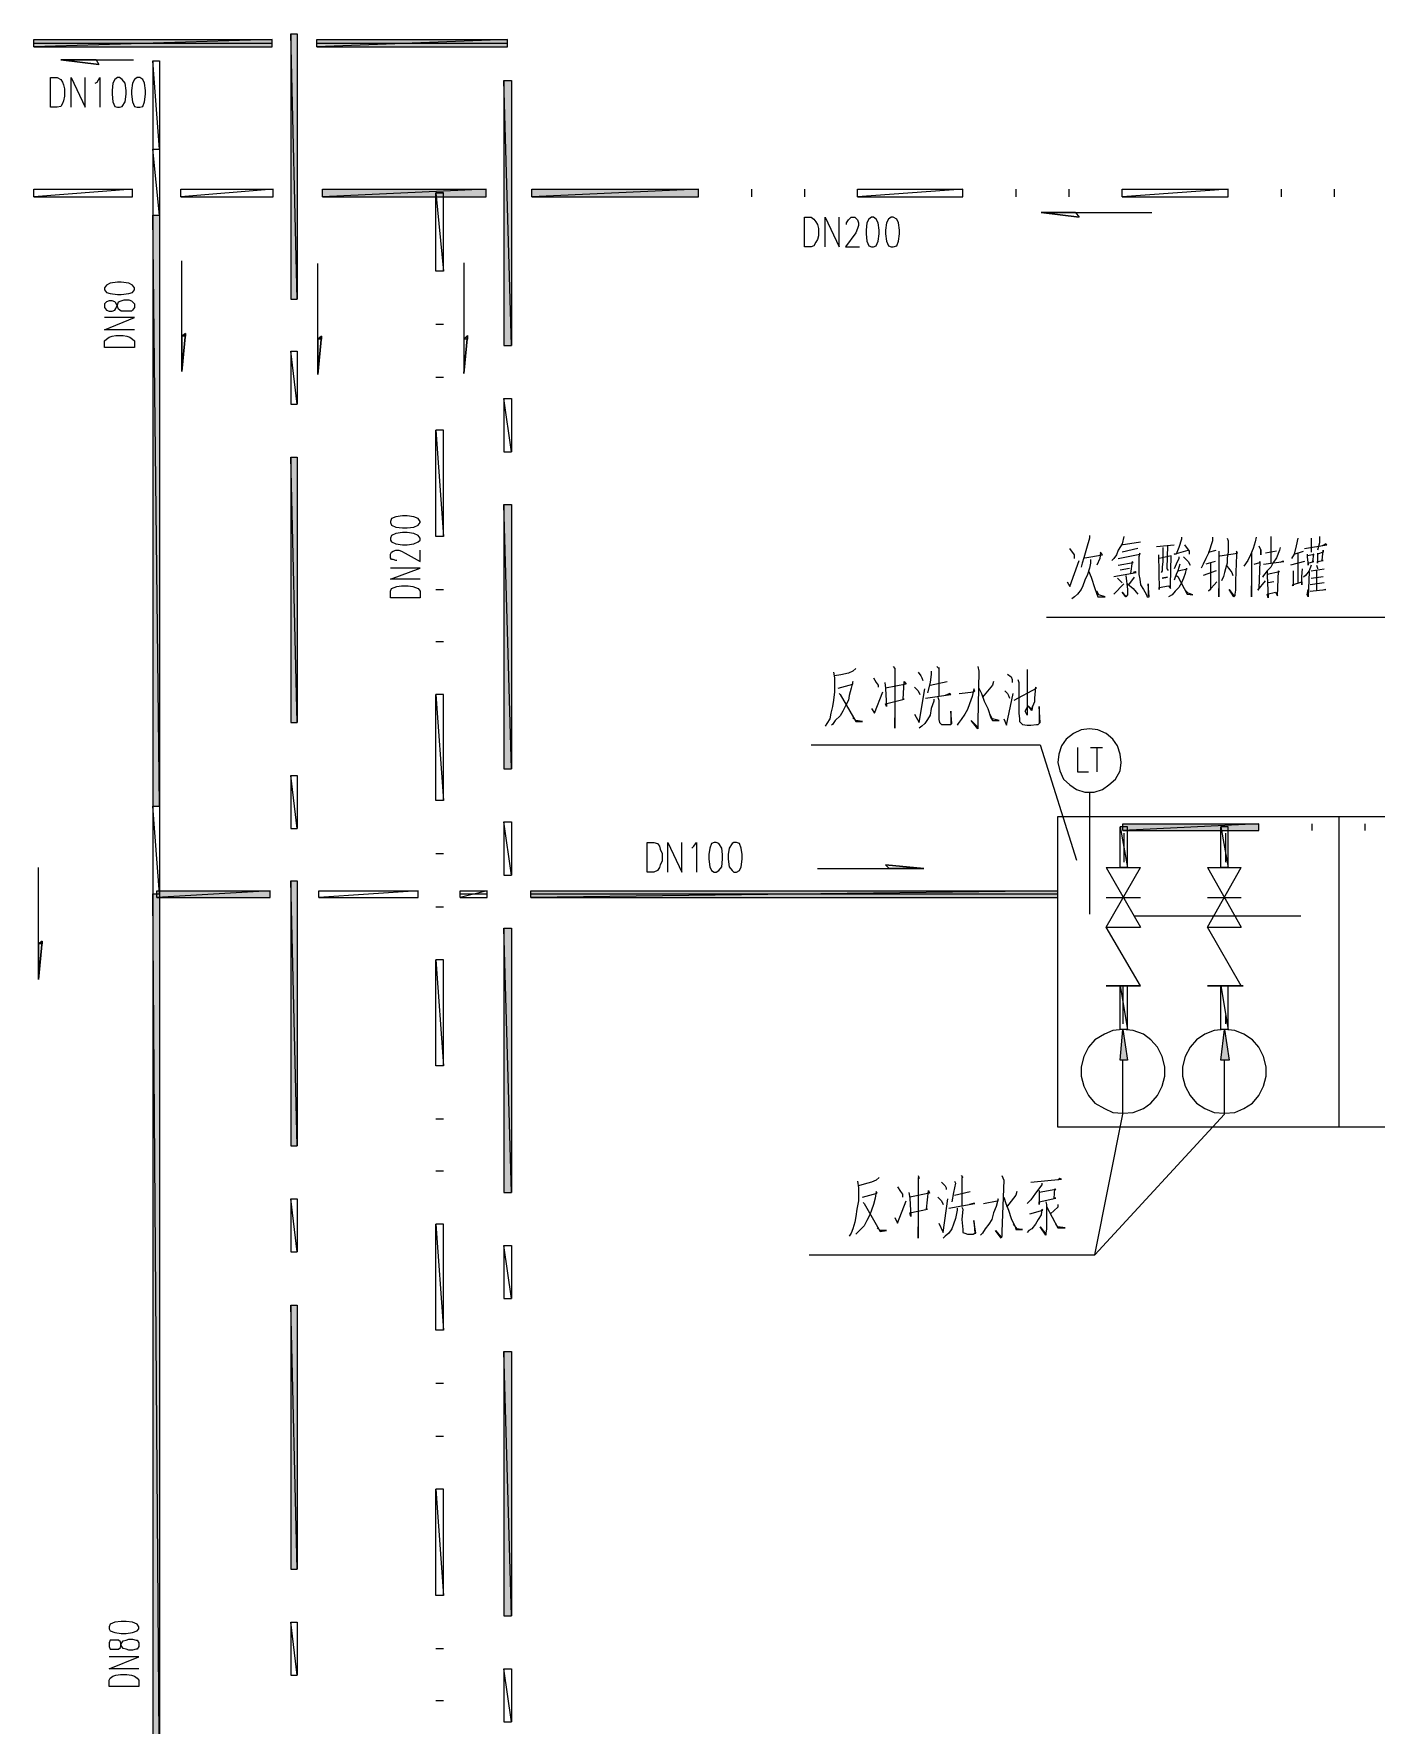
# Model space of a CAD drawing. Header units: millimetres. Extents: x 314312 to 406292, y 205315 to 257934.
# Drawn here: x 357706 to 372495, y 227021 to 245660 of the extents above; entities that cross this region are included whole.
import ezdxf

# ---------------------------------------------------------------- set-up
doc = ezdxf.new("R2010")
doc.units = ezdxf.units.MM

msp = doc.modelspace()

# ---------------------------------------------------------------- hatches: boundary and pattern name
h = msp.add_hatch(color=0)
edge = h.paths.add_edge_path(flags=0)
edge.add_spline(control_points=[(357706, 245598), (357706, 245598), (357706, 245516), (357706, 245516), (357706, 245516), (360332, 245598), (360332, 245598), (360332, 245598), (357706, 245598), (357706, 245598)], knot_values=[0, 0, 0, 0, 1, 1, 1, 2, 2, 2, 3, 3, 3, 3], degree=3, periodic=0)
edge = h.paths.add_edge_path(flags=0)
edge.add_spline(control_points=[(357706, 245516), (357706, 245516), (360332, 245598), (360332, 245598), (360332, 245598), (360332, 245516), (360332, 245516), (360332, 245516), (357706, 245516), (357706, 245516)], knot_values=[0, 0, 0, 0, 1, 1, 1, 2, 2, 2, 3, 3, 3, 3], degree=3, periodic=0)
h = msp.add_hatch(color=0)
edge = h.paths.add_edge_path(flags=0)
edge.add_spline(control_points=[(360609, 245660), (360609, 245660), (360537, 245660), (360537, 245660), (360537, 245660), (360609, 242737), (360609, 242737), (360609, 242737), (360609, 245660), (360609, 245660)], knot_values=[0, 0, 0, 0, 1, 1, 1, 2, 2, 2, 3, 3, 3, 3], degree=3, periodic=0)
edge = h.paths.add_edge_path(flags=0)
edge.add_spline(control_points=[(360537, 245660), (360537, 245660), (360609, 242737), (360609, 242737), (360609, 242737), (360537, 242737), (360537, 242737), (360537, 242737), (360537, 245660), (360537, 245660)], knot_values=[0, 0, 0, 0, 1, 1, 1, 2, 2, 2, 3, 3, 3, 3], degree=3, periodic=0)
h = msp.add_hatch(color=0)
edge = h.paths.add_edge_path(flags=0)
edge.add_spline(control_points=[(360824, 245598), (360824, 245598), (360824, 245516), (360824, 245516), (360824, 245516), (362926, 245598), (362926, 245598), (362926, 245598), (360824, 245598), (360824, 245598)], knot_values=[0, 0, 0, 0, 1, 1, 1, 2, 2, 2, 3, 3, 3, 3], degree=3, periodic=0)
edge = h.paths.add_edge_path(flags=0)
edge.add_spline(control_points=[(360824, 245516), (360824, 245516), (362926, 245598), (362926, 245598), (362926, 245598), (362926, 245516), (362926, 245516), (362926, 245516), (360824, 245516), (360824, 245516)], knot_values=[0, 0, 0, 0, 1, 1, 1, 2, 2, 2, 3, 3, 3, 3], degree=3, periodic=0)
h = msp.add_hatch(color=0)
edge = h.paths.add_edge_path(flags=0)
edge.add_spline(control_points=[(362967, 245147), (362967, 245147), (362885, 245147), (362885, 245147), (362885, 245147), (362967, 242224), (362967, 242224), (362967, 242224), (362967, 245147), (362967, 245147)], knot_values=[0, 0, 0, 0, 1, 1, 1, 2, 2, 2, 3, 3, 3, 3], degree=3, periodic=0)
edge = h.paths.add_edge_path(flags=0)
edge.add_spline(control_points=[(362885, 245147), (362885, 245147), (362967, 242224), (362967, 242224), (362967, 242224), (362885, 242224), (362885, 242224), (362885, 242224), (362885, 245147), (362885, 245147)], knot_values=[0, 0, 0, 0, 1, 1, 1, 2, 2, 2, 3, 3, 3, 3], degree=3, periodic=0)
h = msp.add_hatch(color=0)
edge = h.paths.add_edge_path(flags=0)
edge.add_spline(control_points=[(360886, 243947), (360886, 243947), (360886, 243865), (360886, 243865), (360886, 243865), (362691, 243947), (362691, 243947), (362691, 243947), (360886, 243947), (360886, 243947)], knot_values=[0, 0, 0, 0, 1, 1, 1, 2, 2, 2, 3, 3, 3, 3], degree=3, periodic=0)
edge = h.paths.add_edge_path(flags=0)
edge.add_spline(control_points=[(360886, 243865), (360886, 243865), (362691, 243947), (362691, 243947), (362691, 243947), (362691, 243865), (362691, 243865), (362691, 243865), (360886, 243865), (360886, 243865)], knot_values=[0, 0, 0, 0, 1, 1, 1, 2, 2, 2, 3, 3, 3, 3], degree=3, periodic=0)
h = msp.add_hatch(color=0)
edge = h.paths.add_edge_path(flags=0)
edge.add_spline(control_points=[(363193, 243947), (363193, 243947), (363193, 243865), (363193, 243865), (363193, 243865), (365029, 243947), (365029, 243947), (365029, 243947), (363193, 243947), (363193, 243947)], knot_values=[0, 0, 0, 0, 1, 1, 1, 2, 2, 2, 3, 3, 3, 3], degree=3, periodic=0)
edge = h.paths.add_edge_path(flags=0)
edge.add_spline(control_points=[(363193, 243865), (363193, 243865), (365029, 243947), (365029, 243947), (365029, 243947), (365029, 243865), (365029, 243865), (365029, 243865), (363193, 243865), (363193, 243865)], knot_values=[0, 0, 0, 0, 1, 1, 1, 2, 2, 2, 3, 3, 3, 3], degree=3, periodic=0)
h = msp.add_hatch(color=0)
edge = h.paths.add_edge_path(flags=0)
edge.add_spline(control_points=[(359091, 243660), (359091, 243660), (359019, 243660), (359019, 243660), (359019, 243660), (359091, 237148), (359091, 237148), (359091, 237148), (359091, 243660), (359091, 243660)], knot_values=[0, 0, 0, 0, 1, 1, 1, 2, 2, 2, 3, 3, 3, 3], degree=3, periodic=0)
edge = h.paths.add_edge_path(flags=0)
edge.add_spline(control_points=[(359019, 243660), (359019, 243660), (359091, 237148), (359091, 237148), (359091, 237148), (359019, 237148), (359019, 237148), (359019, 237148), (359019, 243660), (359019, 243660)], knot_values=[0, 0, 0, 0, 1, 1, 1, 2, 2, 2, 3, 3, 3, 3], degree=3, periodic=0)
h = msp.add_hatch(color=0)
edge = h.paths.add_edge_path(flags=0)
edge.add_spline(control_points=[(360609, 240994), (360609, 240994), (360537, 240994), (360537, 240994), (360537, 240994), (360609, 238071), (360609, 238071), (360609, 238071), (360609, 240994), (360609, 240994)], knot_values=[0, 0, 0, 0, 1, 1, 1, 2, 2, 2, 3, 3, 3, 3], degree=3, periodic=0)
edge = h.paths.add_edge_path(flags=0)
edge.add_spline(control_points=[(360537, 240994), (360537, 240994), (360609, 238071), (360609, 238071), (360609, 238071), (360537, 238071), (360537, 238071), (360537, 238071), (360537, 240994), (360537, 240994)], knot_values=[0, 0, 0, 0, 1, 1, 1, 2, 2, 2, 3, 3, 3, 3], degree=3, periodic=0)
h = msp.add_hatch(color=0)
edge = h.paths.add_edge_path(flags=0)
edge.add_spline(control_points=[(362967, 240471), (362967, 240471), (362885, 240471), (362885, 240471), (362885, 240471), (362967, 237558), (362967, 237558), (362967, 237558), (362967, 240471), (362967, 240471)], knot_values=[0, 0, 0, 0, 1, 1, 1, 2, 2, 2, 3, 3, 3, 3], degree=3, periodic=0)
edge = h.paths.add_edge_path(flags=0)
edge.add_spline(control_points=[(362885, 240471), (362885, 240471), (362967, 237558), (362967, 237558), (362967, 237558), (362885, 237558), (362885, 237558), (362885, 237558), (362885, 240471), (362885, 240471)], knot_values=[0, 0, 0, 0, 1, 1, 1, 2, 2, 2, 3, 3, 3, 3], degree=3, periodic=0)
h = msp.add_hatch(color=0)
edge = h.paths.add_edge_path(flags=0)
edge.add_spline(control_points=[(369705, 236953), (369705, 236953), (369705, 236881), (369705, 236881), (369705, 236881), (371202, 236953), (371202, 236953), (371202, 236953), (369705, 236953), (369705, 236953)], knot_values=[0, 0, 0, 0, 1, 1, 1, 2, 2, 2, 3, 3, 3, 3], degree=3, periodic=0)
edge = h.paths.add_edge_path(flags=0)
edge.add_spline(control_points=[(369705, 236881), (369705, 236881), (371202, 236953), (371202, 236953), (371202, 236953), (371202, 236881), (371202, 236881), (371202, 236881), (369705, 236881), (369705, 236881)], knot_values=[0, 0, 0, 0, 1, 1, 1, 2, 2, 2, 3, 3, 3, 3], degree=3, periodic=0)
h = msp.add_hatch(color=0)
edge = h.paths.add_edge_path(flags=0)
edge.add_spline(control_points=[(359091, 236184), (359091, 236184), (359019, 236184), (359019, 236184), (359019, 236184), (359091, 226380), (359091, 226380), (359091, 226380), (359091, 236184), (359091, 236184)], knot_values=[0, 0, 0, 0, 1, 1, 1, 2, 2, 2, 3, 3, 3, 3], degree=3, periodic=0)
edge = h.paths.add_edge_path(flags=0)
edge.add_spline(control_points=[(359019, 236184), (359019, 236184), (359091, 226380), (359091, 226380), (359091, 226380), (359019, 226380), (359019, 226380), (359019, 226380), (359019, 236184), (359019, 236184)], knot_values=[0, 0, 0, 0, 1, 1, 1, 2, 2, 2, 3, 3, 3, 3], degree=3, periodic=0)
h = msp.add_hatch(color=0)
edge = h.paths.add_edge_path(flags=0)
edge.add_spline(control_points=[(359060, 236215), (359060, 236215), (359060, 236143), (359060, 236143), (359060, 236143), (360311, 236215), (360311, 236215), (360311, 236215), (359060, 236215), (359060, 236215)], knot_values=[0, 0, 0, 0, 1, 1, 1, 2, 2, 2, 3, 3, 3, 3], degree=3, periodic=0)
edge = h.paths.add_edge_path(flags=0)
edge.add_spline(control_points=[(359060, 236143), (359060, 236143), (360311, 236215), (360311, 236215), (360311, 236215), (360311, 236143), (360311, 236143), (360311, 236143), (359060, 236143), (359060, 236143)], knot_values=[0, 0, 0, 0, 1, 1, 1, 2, 2, 2, 3, 3, 3, 3], degree=3, periodic=0)
h = msp.add_hatch(color=0)
edge = h.paths.add_edge_path(flags=0)
edge.add_spline(control_points=[(360609, 236327), (360609, 236327), (360537, 236327), (360537, 236327), (360537, 236327), (360609, 233405), (360609, 233405), (360609, 233405), (360609, 236327), (360609, 236327)], knot_values=[0, 0, 0, 0, 1, 1, 1, 2, 2, 2, 3, 3, 3, 3], degree=3, periodic=0)
edge = h.paths.add_edge_path(flags=0)
edge.add_spline(control_points=[(360537, 236327), (360537, 236327), (360609, 233405), (360609, 233405), (360609, 233405), (360537, 233405), (360537, 233405), (360537, 233405), (360537, 236327), (360537, 236327)], knot_values=[0, 0, 0, 0, 1, 1, 1, 2, 2, 2, 3, 3, 3, 3], degree=3, periodic=0)
h = msp.add_hatch(color=0)
edge = h.paths.add_edge_path(flags=0)
edge.add_spline(control_points=[(363183, 236215), (363183, 236215), (363183, 236143), (363183, 236143), (363183, 236143), (368987, 236215), (368987, 236215), (368987, 236215), (363183, 236215), (363183, 236215)], knot_values=[0, 0, 0, 0, 1, 1, 1, 2, 2, 2, 3, 3, 3, 3], degree=3, periodic=0)
edge = h.paths.add_edge_path(flags=0)
edge.add_spline(control_points=[(363183, 236143), (363183, 236143), (368987, 236215), (368987, 236215), (368987, 236215), (368987, 236143), (368987, 236143), (368987, 236143), (363183, 236143), (363183, 236143)], knot_values=[0, 0, 0, 0, 1, 1, 1, 2, 2, 2, 3, 3, 3, 3], degree=3, periodic=0)
h = msp.add_hatch(color=0)
edge = h.paths.add_edge_path(flags=0)
edge.add_spline(control_points=[(362967, 235804), (362967, 235804), (362885, 235804), (362885, 235804), (362885, 235804), (362967, 232892), (362967, 232892), (362967, 232892), (362967, 235804), (362967, 235804)], knot_values=[0, 0, 0, 0, 1, 1, 1, 2, 2, 2, 3, 3, 3, 3], degree=3, periodic=0)
edge = h.paths.add_edge_path(flags=0)
edge.add_spline(control_points=[(362885, 235804), (362885, 235804), (362967, 232892), (362967, 232892), (362967, 232892), (362885, 232892), (362885, 232892), (362885, 232892), (362885, 235804), (362885, 235804)], knot_values=[0, 0, 0, 0, 1, 1, 1, 2, 2, 2, 3, 3, 3, 3], degree=3, periodic=0)
h = msp.add_hatch(color=0)
h.dxf.hatch_style = 2
h.paths.add_polyline_path([(369674, 234348), (369705, 234687), (369756, 234348)])
h = msp.add_hatch(color=0)
h.dxf.hatch_style = 2
h.paths.add_polyline_path([(370782, 234348), (370823, 234687), (370874, 234348)])
h = msp.add_hatch(color=0)
edge = h.paths.add_edge_path(flags=0)
edge.add_spline(control_points=[(360609, 231651), (360609, 231651), (360537, 231651), (360537, 231651), (360537, 231651), (360609, 228739), (360609, 228739), (360609, 228739), (360609, 231651), (360609, 231651)], knot_values=[0, 0, 0, 0, 1, 1, 1, 2, 2, 2, 3, 3, 3, 3], degree=3, periodic=0)
edge = h.paths.add_edge_path(flags=0)
edge.add_spline(control_points=[(360537, 231651), (360537, 231651), (360609, 228739), (360609, 228739), (360609, 228739), (360537, 228739), (360537, 228739), (360537, 228739), (360537, 231651), (360537, 231651)], knot_values=[0, 0, 0, 0, 1, 1, 1, 2, 2, 2, 3, 3, 3, 3], degree=3, periodic=0)
h = msp.add_hatch(color=0)
edge = h.paths.add_edge_path(flags=0)
edge.add_spline(control_points=[(362967, 231138), (362967, 231138), (362885, 231138), (362885, 231138), (362885, 231138), (362967, 228226), (362967, 228226), (362967, 228226), (362967, 231138), (362967, 231138)], knot_values=[0, 0, 0, 0, 1, 1, 1, 2, 2, 2, 3, 3, 3, 3], degree=3, periodic=0)
edge = h.paths.add_edge_path(flags=0)
edge.add_spline(control_points=[(362885, 231138), (362885, 231138), (362967, 228226), (362967, 228226), (362967, 228226), (362885, 228226), (362885, 228226), (362885, 228226), (362885, 231138), (362885, 231138)], knot_values=[0, 0, 0, 0, 1, 1, 1, 2, 2, 2, 3, 3, 3, 3], degree=3, periodic=0)

# ---------------------------------------------------------------- linework, layer by layer
at = {"color": 0, "lineweight": 5}
for points in [[(357706, 245557), (360332, 245557)], [(360824, 245557), (362926, 245557)], [(358004, 245373), (358804, 245373)], [(358394, 245373), (358424, 245321), (358004, 245373), (358424, 245321)], [(357891, 244850), (357891, 245178), (357963, 245178), (358004, 245157), (358024, 245126), (358035, 245096), (358045, 245055), (358045, 244973), (358035, 244921), (358024, 244891), (358004, 244860), (357963, 244850), (357891, 244850)], [(358117, 244850), (358117, 245178), (358271, 244850), (358271, 245178)], [(358383, 245116), (358404, 245126), (358435, 245178), (358435, 244850)], [(358629, 245178), (358599, 245157), (358578, 245116), (358568, 245034), (358568, 244993), (358578, 244911), (358599, 244860), (358629, 244850), (358650, 244850), (358681, 244860), (358712, 244911), (358722, 244993), (358722, 245034), (358712, 245116), (358681, 245157), (358650, 245178), (358629, 245178)], [(358845, 245178), (358814, 245157), (358794, 245116), (358783, 245034), (358783, 244993), (358794, 244911), (358814, 244860), (358845, 244850), (358876, 244850), (358906, 244860), (358927, 244911), (358937, 244993), (358937, 245034), (358927, 245116), (358906, 245157), (358876, 245178), (358845, 245178)], [(362137, 243906), (362219, 243906)], [(365613, 243947), (365613, 243865)], [(366198, 243947), (366198, 243865)], [(368526, 243947), (368526, 243865)], [(369110, 243947), (369110, 243865)], [(371449, 243947), (371449, 243865)], [(372033, 243947), (372033, 243865)], [(366198, 243311), (366198, 243639), (366270, 243639), (366300, 243619), (366321, 243588), (366341, 243557), (366352, 243516), (366352, 243434), (366341, 243393), (366321, 243363), (366300, 243322), (366270, 243311), (366198, 243311)], [(366423, 243311), (366423, 243639), (366577, 243311), (366577, 243639)], [(366659, 243557), (366659, 243578), (366680, 243609), (366690, 243619), (366711, 243639), (366752, 243639), (366772, 243619), (366782, 243609), (366793, 243578), (366793, 243547), (366782, 243516), (366762, 243465), (366649, 243311), (366803, 243311)], [(366936, 243639), (366905, 243619), (366885, 243578), (366875, 243496), (366875, 243455), (366885, 243373), (366905, 243322), (366936, 243311), (366957, 243311), (366987, 243322), (367008, 243373), (367018, 243455), (367018, 243496), (367008, 243578), (366987, 243619), (366957, 243639), (366936, 243639)], [(367152, 243639), (367121, 243619), (367100, 243578), (367090, 243496), (367090, 243455), (367100, 243373), (367121, 243322), (367152, 243311), (367172, 243311), (367213, 243322), (367234, 243373), (367244, 243455), (367244, 243496), (367234, 243578), (367213, 243619), (367172, 243639), (367152, 243639)], [(368803, 243691), (370023, 243691)], [(369182, 243691), (369223, 243639), (368803, 243691), (369223, 243639)], [(359337, 241937), (359337, 243157)], [(360834, 241906), (360834, 243127)], [(362444, 243137), (362444, 241917), (362485, 242337), (362444, 241917)], [(358486, 242840), (358506, 242809), (358547, 242799), (358629, 242788), (358670, 242788), (358753, 242799), (358794, 242809), (358814, 242840), (358814, 242860), (358794, 242891), (358753, 242911), (358670, 242922), (358629, 242922), (358547, 242911), (358506, 242891), (358486, 242860), (358486, 242840)], [(358486, 242645), (358506, 242614), (358537, 242604), (358568, 242604), (358599, 242614), (358609, 242634), (358629, 242675), (358640, 242706), (358670, 242717), (358701, 242727), (358753, 242727), (358783, 242717), (358794, 242706), (358814, 242686), (358814, 242645), (358794, 242614), (358783, 242604), (358753, 242604), (358701, 242604), (358670, 242604), (358640, 242624), (358629, 242655), (358609, 242696), (358599, 242706), (358568, 242717), (358537, 242717), (358506, 242706), (358486, 242686), (358486, 242645)], [(358814, 242399), (358486, 242399), (358814, 242532), (358486, 242532)], [(358814, 242204), (358486, 242204), (358486, 242276), (358506, 242296), (358537, 242317), (358568, 242327), (358609, 242337), (358691, 242337), (358732, 242327), (358763, 242317), (358794, 242296), (358814, 242276), (358814, 242204)], [(359378, 242358), (359337, 241937), (359378, 242358)], [(359378, 242358), (359337, 242327)], [(360875, 242327), (360834, 241906), (360875, 242327)], [(360875, 242327), (360834, 242296)], [(362137, 242460), (362219, 242460)], [(362485, 242337), (362444, 242296)], [(362137, 241876), (362219, 241876)], [(361634, 240276), (361645, 240245), (361696, 240224), (361768, 240214), (361819, 240214), (361891, 240224), (361942, 240245), (361962, 240276), (361962, 240286), (361942, 240317), (361891, 240337), (361819, 240348), (361768, 240348), (361696, 240337), (361645, 240317), (361634, 240286), (361634, 240276)], [(361634, 240081), (361645, 240060), (361696, 240040), (361768, 240030), (361819, 240030), (361891, 240040), (361942, 240060), (361962, 240081), (361962, 240101), (361942, 240132), (361891, 240153), (361819, 240163), (361768, 240163), (361696, 240153), (361645, 240132), (361634, 240101), (361634, 240081)], [(369336, 240132), (369336, 240101), (369305, 239989), (369274, 239886), (369254, 239825), (369244, 239784)], [(369715, 240122), (369695, 240040), (369654, 239968), (369633, 239917), (369603, 239876), (369582, 239855)], [(370351, 240112), (370351, 240091), (370320, 239999), (370290, 239927), (370269, 239927), (370423, 239968)], [(370690, 240112), (370690, 240071), (370649, 239937), (370618, 239876), (370587, 239814), (370567, 239773)], [(370854, 240101), (370864, 240071), (370864, 239948), (370854, 239886), (370854, 239825), (370833, 239763), (370823, 239722), (370813, 239681), (370792, 239630)], [(371172, 240112), (371161, 240060), (371141, 239989), (371110, 239917), (371079, 239855), (371038, 239794)], [(371336, 240122), (371336, 240091), (371336, 239825)], [(371633, 240101), (371613, 240019), (371592, 239927), (371561, 239876)], [(371777, 240101), (371777, 239948)], [(371869, 240122), (371869, 240050), (371848, 239968)], [(361706, 239855), (361696, 239855), (361665, 239866), (361645, 239866), (361634, 239886), (361634, 239927), (361645, 239948), (361665, 239958), (361696, 239968), (361727, 239968), (361757, 239958), (361798, 239937), (361962, 239845), (361962, 239968)], [(369172, 239876), (369172, 239917), (369121, 239989)], [(369285, 239886), (369480, 239917), (369459, 239948), (369449, 239876), (369418, 239804)], [(369654, 239876), (369890, 239927), (369890, 239937), (369879, 239896), (369879, 239794), (369879, 239701), (369890, 239650), (369900, 239589), (369931, 239537), (369962, 239486), (369972, 239455), (369992, 239455), (369982, 239599), (369982, 239466)], [(369685, 240030), (369900, 240060)], [(369869, 239989), (369695, 239948)], [(370074, 240009), (370269, 240030)], [(370095, 239917), (370105, 239537), (370105, 239558), (370208, 239578), (370228, 239548), (370228, 239589), (370238, 239907), (370105, 239876)], [(370146, 239999), (370146, 239845), (370136, 239784), (370136, 239742), (370126, 239722)], [(370197, 240019), (370187, 239773), (370197, 239753), (370208, 239753)], [(370320, 239896), (370320, 239876), (370290, 239814), (370269, 239763)], [(370372, 239896), (370423, 239845), (370444, 239804)], [(370382, 240030), (370433, 239958), (370433, 239948), (370433, 239927)], [(370649, 239948), (370731, 239968)], [(370761, 239958), (370761, 239907), (370761, 239455), (370761, 239496), (370761, 239548)], [(370772, 239907), (370967, 239937), (370956, 239958), (370956, 239917), (370946, 239630), (370946, 239527), (370936, 239486), (370936, 239466), (370926, 239455), (370874, 239537), (370926, 239466)], [(371120, 239948), (371120, 239455), (371120, 239507), (371120, 239578)], [(371202, 240019), (371223, 239968), (371223, 239948), (371223, 239917), (371223, 239978)], [(371438, 239999), (371428, 239968), (371397, 239886), (371356, 239825), (371336, 239784), (371295, 239742), (371254, 239691), (371243, 239671)], [(371397, 239958), (371274, 239937)], [(371592, 239927), (371695, 239958)], [(371633, 239937), (371633, 239609)], [(371705, 239989), (371951, 240030), (371941, 240040), (371900, 240019)], [(371736, 239927), (371736, 239896), (371746, 239804), (371746, 239825), (371807, 239845), (371797, 239845), (371807, 239927), (371797, 239917), (371736, 239907)], [(371848, 239937), (371848, 239825), (371848, 239845), (371910, 239855), (371900, 239855), (371910, 239968), (371910, 239948), (371848, 239927)], [(361962, 239650), (361634, 239650), (361962, 239773), (361634, 239773)], [(369090, 239619), (369121, 239568), (369223, 239855)], [(369346, 239866), (369346, 239825), (369336, 239773), (369315, 239701), (369285, 239640), (369264, 239578), (369244, 239537), (369203, 239486), (369172, 239455), (369141, 239435)], [(369326, 239742), (369356, 239671), (369397, 239548), (369428, 239455), (369510, 239455), (369438, 239476), (369418, 239517)], [(369603, 239681), (369849, 239722), (369838, 239732), (369818, 239722)], [(369654, 239804), (369818, 239835), (369808, 239845), (369787, 239712)], [(369674, 239753), (369777, 239773)], [(370310, 239742), (370413, 239763), (370402, 239763), (370392, 239712), (370372, 239660), (370351, 239609), (370320, 239558), (370279, 239517), (370249, 239476), (370208, 239455)], [(370331, 239814), (370310, 239742), (370290, 239701), (370279, 239671), (370269, 239640)], [(370731, 239742), (370587, 239691)], [(370720, 239845), (370618, 239814)], [(370669, 239825), (370669, 239537), (370649, 239517), (370741, 239619)], [(370843, 239804), (370884, 239753), (370905, 239722), (370915, 239691)], [(371151, 239814), (371213, 239835), (371213, 239845), (371202, 239548), (371192, 239527), (371274, 239630)], [(371254, 239814), (371479, 239845), (371459, 239845), (371438, 239835)], [(371295, 239742), (371295, 239691), (371305, 239445), (371295, 239486), (371387, 239507), (371408, 239466), (371418, 239742), (371428, 239732), (371295, 239701)], [(371705, 239845), (371551, 239804)], [(371582, 239742), (371582, 239578), (371572, 239589), (371674, 239619), (371674, 239589), (371674, 239681), (371684, 239763)], [(371777, 239804), (371756, 239742), (371715, 239691), (371695, 239671)], [(371756, 239732), (371746, 239455), (371736, 239476), (371746, 239537)], [(371777, 239742), (371920, 239763)], [(371838, 239804), (371848, 239773), (371848, 239763)], [(371838, 239742), (371838, 239527)], [(361962, 239445), (361634, 239445), (361634, 239517), (361645, 239548), (361675, 239558), (361706, 239568), (361757, 239578), (361829, 239578), (361880, 239568), (361911, 239558), (361942, 239548), (361962, 239517), (361962, 239445)], [(362137, 239537), (362219, 239537)], [(369603, 239486), (369715, 239599)], [(369644, 239660), (369685, 239619), (369695, 239609)], [(369736, 239691), (369756, 239537), (369756, 239476), (369736, 239455), (369695, 239507), (369736, 239455)], [(369756, 239599), (369818, 239548), (369849, 239507), (369869, 239486)], [(369828, 239671), (369767, 239589)], [(370197, 239671), (370136, 239660)], [(370136, 239660), (370197, 239671)], [(370290, 239691), (370310, 239681), (370413, 239486), (370474, 239476), (370423, 239496), (370392, 239527)], [(371366, 239619), (371305, 239609)], [(371920, 239609), (371766, 239589)], [(371766, 239517), (371941, 239537), (371910, 239527)], [(371777, 239660), (371910, 239681)], [(368864, 239230), (372884, 239230)], [(362137, 238963), (362219, 238963)], [(366516, 238625), (366526, 238563), (366526, 238502), (366526, 238409), (366516, 238317), (366505, 238245), (366485, 238173), (366475, 238112), (366444, 238061), (366423, 238030)], [(366762, 238666), (366731, 238635), (366680, 238614), (366598, 238594), (366526, 238584)], [(367172, 238686), (367193, 238666), (367193, 238009), (367193, 238040), (367193, 238122)], [(367449, 238625), (367480, 238584), (367490, 238563), (367500, 238532)], [(367593, 238635), (367593, 238604), (367582, 238512), (367552, 238399)], [(367654, 238686), (367675, 238666), (367675, 238676), (367675, 238358)], [(368105, 238686), (368116, 238635), (368105, 238081), (368105, 238030), (368105, 237999), (368034, 238091), (368105, 238020)], [(368433, 238604), (368475, 238573), (368485, 238543), (368485, 238512)], [(368649, 238655), (368649, 238625), (368649, 238153), (368628, 238194), (368649, 238235)], [(366567, 238450), (366731, 238491), (366731, 238522), (366711, 238450), (366690, 238368), (366680, 238317), (366649, 238255), (366618, 238194), (366588, 238143), (366536, 238091), (366505, 238050), (366495, 238040)], [(366936, 238225), (366967, 238173), (367059, 238409)], [(366957, 238563), (366987, 238512), (367008, 238481), (367008, 238461)], [(367080, 238512), (367090, 238450), (367090, 238440), (367100, 238245), (367090, 238276), (367295, 238327), (367285, 238327), (367295, 238522), (367316, 238491), (367090, 238450)], [(367408, 238461), (367449, 238420), (367469, 238379)], [(367408, 238163), (367459, 238071), (367521, 238440)], [(367582, 238481), (367767, 238522)], [(367900, 238389), (368064, 238409), (368075, 238420), (368064, 238440), (368044, 238358), (368013, 238276), (367993, 238214), (367962, 238163), (367921, 238102), (367890, 238061), (367880, 238040)], [(368116, 238450), (368146, 238389), (368177, 238307), (368218, 238225), (368249, 238122), (368269, 238091), (368341, 238091), (368269, 238112)], [(368280, 238522), (368269, 238481), (368157, 238348)], [(368403, 238420), (368433, 238389), (368444, 238368), (368454, 238338)], [(368505, 238317), (368751, 238450), (368741, 238461), (368731, 238338), (368731, 238297), (368710, 238245), (368700, 238204), (368659, 238255), (368700, 238214), (368710, 238245)], [(368546, 238543), (368557, 238512), (368557, 238173), (368567, 238112), (368567, 238081), (368577, 238071), (368598, 238050), (368649, 238040), (368690, 238040), (368751, 238050), (368772, 238050), (368792, 238071), (368782, 238245), (368782, 238061)], [(366577, 238389), (366588, 238379), (366762, 238081), (366834, 238081), (366762, 238091), (366731, 238122)], [(367623, 238327), (367623, 238307), (367593, 238225), (367582, 238153), (367552, 238102), (367521, 238061), (367490, 238030), (367459, 238009)], [(367531, 238338), (367808, 238379), (367798, 238389), (367746, 238368)], [(367664, 238348), (367675, 238317), (367675, 238204), (367675, 238102), (367685, 238071), (367705, 238050), (367726, 238050), (367787, 238050), (367808, 238050), (367818, 238061), (367808, 238194), (367808, 238050)], [(368392, 238112), (368423, 238040), (368495, 238389)], [(368239, 238163), (368269, 238102)], [(369336, 237999), (369244, 237989), (369162, 237948), (369080, 237886), (369028, 237815), (368998, 237722), (368987, 237630), (369008, 237538), (369049, 237445), (369121, 237384), (369192, 237333), (369285, 237302), (369387, 237302), (369480, 237333), (369551, 237384), (369623, 237445), (369674, 237538), (369685, 237630), (369674, 237722), (369644, 237815), (369592, 237886), (369521, 237948), (369428, 237989), (369336, 237999)], [(366270, 237825), (368792, 237825), (369192, 236553)], [(369203, 237794), (369203, 237527), (369326, 237527)], [(369346, 237794), (369480, 237794)], [(369418, 237794), (369418, 237527)], [(369336, 237291), (369336, 235958)], [(368987, 237035), (375202, 237035)], [(368987, 233610), (368987, 237035)], [(371787, 236953), (371787, 236881)], [(372084, 237035), (372084, 233610)], [(372371, 236953), (372371, 236881)], [(364465, 236420), (364465, 236748), (364536, 236748), (364578, 236738), (364598, 236707), (364608, 236676), (364629, 236625), (364629, 236543), (364608, 236502), (364598, 236471), (364578, 236440), (364536, 236420), (364465, 236420)], [(364690, 236420), (364690, 236748), (364844, 236420), (364844, 236748)], [(364957, 236686), (364977, 236707), (365008, 236748), (365008, 236420)], [(365203, 236748), (365172, 236738), (365152, 236686), (365142, 236615), (365142, 236563), (365152, 236481), (365172, 236440), (365203, 236420), (365224, 236420), (365254, 236440), (365285, 236481), (365295, 236563), (365295, 236615), (365285, 236686), (365254, 236738), (365224, 236748), (365203, 236748)], [(365418, 236748), (365398, 236738), (365367, 236686), (365357, 236615), (365357, 236563), (365367, 236481), (365398, 236440), (365418, 236420), (365449, 236420), (365480, 236440), (365500, 236481), (365511, 236563), (365511, 236615), (365500, 236686), (365480, 236738), (365449, 236748), (365418, 236748)], [(369715, 236851), (369715, 236533)], [(370833, 236851), (370833, 236533)], [(362137, 236625), (362219, 236625)], [(357758, 235240), (357758, 236471)], [(366341, 236461), (367511, 236461), (367090, 236502), (367511, 236461)], [(367090, 236502), (367131, 236461)], [(369521, 236471), (369900, 235815)], [(369521, 235815), (369900, 236471)], [(369521, 236471), (369900, 236471)], [(370638, 235815), (371008, 236471)], [(370638, 236471), (371008, 235815)], [(370638, 236471), (371008, 236471)], [(362403, 236184), (362701, 236184)], [(363183, 236184), (368987, 236184)], [(362137, 236040), (362219, 236040)], [(369521, 236143), (369900, 236143)], [(370638, 236143), (371008, 236143)], [(369521, 235169), (369900, 235169), (369521, 235169), (369900, 235169), (369521, 235815), (369900, 235815)], [(369828, 235938), (371664, 235938)], [(370638, 235169), (371008, 235169), (370638, 235815), (371008, 235815)], [(357799, 235661), (357758, 235630)], [(357799, 235661), (357758, 235240), (357799, 235661)], [(369705, 235169), (369705, 234748)], [(371028, 235169), (370638, 235169), (371028, 235169)], [(370649, 235169), (371018, 235169)], [(369705, 234687), (369592, 234676), (369500, 234635), (369397, 234574), (369326, 234492), (369274, 234389), (369244, 234276), (369244, 234174), (369274, 234061), (369326, 233959), (369397, 233876), (369500, 233815), (369592, 233774), (369705, 233764), (369818, 233774), (369931, 233815), (370013, 233876), (370085, 233959), (370136, 234061), (370167, 234174), (370167, 234276), (370136, 234389), (370085, 234492), (370013, 234574), (369931, 234635), (369818, 234676), (369705, 234687)], [(369674, 234348), (369705, 234687), (369756, 234348), (369674, 234348)], [(370823, 234687), (370710, 234676), (370608, 234635), (370515, 234574), (370444, 234492), (370392, 234389), (370361, 234276), (370361, 234174), (370392, 234061), (370444, 233959), (370515, 233876), (370608, 233815), (370710, 233774), (370823, 233764), (370936, 233774), (371038, 233815), (371131, 233876), (371202, 233959), (371254, 234061), (371284, 234174), (371284, 234276), (371254, 234389), (371202, 234492), (371131, 234574), (371038, 234635), (370936, 234676), (370823, 234687)], [(370782, 234348), (370823, 234687), (370874, 234348), (370782, 234348)], [(370833, 234840), (370833, 234748)], [(369705, 233753), (369705, 234348)], [(370823, 233753), (370823, 234348)], [(370823, 233753), (369397, 232205), (369705, 233753)], [(362137, 233702), (362219, 233702)], [(375202, 233610), (368987, 233610)], [(362137, 233128), (362219, 233128)], [(366782, 233015), (366793, 232943), (366793, 232882), (366793, 232800), (366772, 232707), (366762, 232625), (366752, 232564), (366731, 232492), (366711, 232441), (366690, 232410)], [(367018, 233056), (366987, 233025), (366936, 233005), (366854, 232984), (366793, 232964)], [(367449, 233077), (367459, 233046), (367449, 233056), (367449, 232389), (367449, 232420), (367449, 232513)], [(367705, 233005), (367746, 232964), (367757, 232943), (367757, 232923)], [(367849, 233015), (367859, 232995), (367839, 232892), (367818, 232789)], [(367921, 233077), (367941, 233056), (367931, 233056), (367931, 232738)], [(368372, 233077), (368392, 233025), (368372, 232461), (368372, 232410), (368362, 232389), (368300, 232472), (368362, 232400)], [(368813, 232995), (368813, 232974), (368741, 232882), (368690, 232810), (368659, 232779), (368649, 232769)], [(368690, 233005), (369028, 233036), (369008, 233046), (368987, 233025)], [(366834, 232841), (366998, 232882), (366987, 232902), (366977, 232830), (366957, 232759), (366936, 232697), (366916, 232646), (366885, 232584), (366854, 232523), (366803, 232472), (366772, 232441), (366762, 232430)], [(367223, 232954), (367254, 232902), (367275, 232871), (367275, 232841)], [(367346, 232892), (367357, 232830), (367367, 232625), (367357, 232666), (367552, 232707), (367541, 232707), (367562, 232912), (367572, 232882), (367357, 232841)], [(367664, 232841), (367705, 232800), (367726, 232759)], [(367675, 232554), (367726, 232451), (367777, 232820)], [(367849, 232861), (368023, 232902)], [(368167, 232769), (368321, 232800), (368331, 232800), (368331, 232820), (368310, 232738), (368280, 232666), (368259, 232595), (368228, 232543), (368187, 232492), (368157, 232441), (368136, 232420)], [(368392, 232841), (368413, 232769), (368444, 232697), (368475, 232605), (368516, 232513), (368526, 232482), (368598, 232482), (368526, 232492)], [(368536, 232902), (368526, 232861), (368423, 232728)], [(368782, 232912), (368782, 232759), (368782, 232789), (368967, 232830), (368946, 232830), (368956, 232933), (368967, 232923), (368782, 232892)], [(366844, 232779), (366854, 232769), (367029, 232461), (367100, 232472), (367029, 232472), (366998, 232502)], [(367193, 232615), (367223, 232554), (367316, 232800)], [(367880, 232718), (367880, 232697), (367859, 232605), (367839, 232543), (367818, 232492), (367787, 232441), (367746, 232410), (367726, 232389)], [(367787, 232718), (368075, 232769), (368054, 232769), (368013, 232759)], [(367931, 232728), (367941, 232707), (367931, 232595), (367941, 232482), (367941, 232451), (367962, 232441), (367993, 232430), (368054, 232430), (368075, 232441), (368085, 232441), (368064, 232584), (368075, 232441)], [(368680, 232656), (368823, 232697), (368813, 232707), (368803, 232646), (368772, 232595), (368741, 232543), (368700, 232492), (368669, 232472), (368649, 232451)], [(368854, 232789), (368864, 232759), (368864, 232492), (368854, 232441), (368854, 232420), (368792, 232513), (368854, 232430)], [(368864, 232738), (368987, 232502), (369069, 232502), (368987, 232513), (368967, 232543)], [(368987, 232759), (368987, 232728), (368905, 232656)], [(368495, 232543), (368536, 232492)], [(366249, 232205), (369397, 232205)], [(362137, 230790), (362219, 230790)], [(362137, 230205), (362219, 230205)], [(358537, 228082), (358547, 228062), (358599, 228041), (358670, 228031), (358722, 228031), (358794, 228041), (358845, 228062), (358865, 228082), (358865, 228103), (358845, 228134), (358794, 228154), (358722, 228164), (358670, 228164), (358599, 228154), (358547, 228134), (358537, 228103), (358537, 228082)], [(358537, 227887), (358547, 227857), (358578, 227857), (358609, 227857), (358640, 227857), (358660, 227877), (358670, 227918), (358691, 227949), (358722, 227959), (358753, 227969), (358794, 227969), (358835, 227959), (358845, 227959), (358865, 227928), (358865, 227887), (358845, 227857), (358835, 227857), (358794, 227846), (358753, 227846), (358722, 227857), (358691, 227867), (358670, 227898), (358660, 227939), (358640, 227959), (358609, 227959), (358578, 227959), (358547, 227959), (358537, 227928), (358537, 227887)], [(358865, 227641), (358537, 227641), (358865, 227775), (358537, 227775)], [(362137, 227867), (362219, 227867)], [(358865, 227446), (358537, 227446), (358537, 227518), (358547, 227539), (358578, 227559), (358609, 227570), (358660, 227580), (358732, 227580), (358783, 227570), (358814, 227559), (358845, 227539), (358865, 227518), (358865, 227446)], [(362137, 227293), (362219, 227293)]]:
    msp.add_lwpolyline(points, dxfattribs=at)
for points in [[(357706, 245598), (357706, 245598), (357706, 245516), (357706, 245516), (357706, 245516), (360332, 245598), (360332, 245598), (360332, 245598), (357706, 245598), (357706, 245598)], [(357706, 245516), (357706, 245516), (360332, 245598), (360332, 245598), (360332, 245598), (360332, 245516), (360332, 245516), (360332, 245516), (357706, 245516), (357706, 245516)], [(360609, 245660), (360609, 245660), (360537, 245660), (360537, 245660), (360537, 245660), (360609, 242737), (360609, 242737), (360609, 242737), (360609, 245660), (360609, 245660)], [(360537, 245660), (360537, 245660), (360609, 242737), (360609, 242737), (360609, 242737), (360537, 242737), (360537, 242737), (360537, 242737), (360537, 245660), (360537, 245660)], [(360824, 245598), (360824, 245598), (360824, 245516), (360824, 245516), (360824, 245516), (362926, 245598), (362926, 245598), (362926, 245598), (360824, 245598), (360824, 245598)], [(360824, 245516), (360824, 245516), (362926, 245598), (362926, 245598), (362926, 245598), (362926, 245516), (362926, 245516), (362926, 245516), (360824, 245516), (360824, 245516)], [(358394, 245373), (358394, 245373), (358394, 245373), (358394, 245373), (358394, 245373), (358004, 245373), (358004, 245373), (358004, 245373), (358394, 245373), (358394, 245373)], [(358394, 245373), (358394, 245373), (358004, 245373), (358004, 245373), (358004, 245373), (358424, 245321), (358424, 245321), (358424, 245321), (358394, 245373), (358394, 245373)], [(359091, 245362), (359091, 245362), (359019, 245362), (359019, 245362), (359019, 245362), (359091, 244388), (359091, 244388), (359091, 244388), (359091, 245362), (359091, 245362)], [(359019, 245362), (359019, 245362), (359091, 244388), (359091, 244388), (359091, 244388), (359019, 244388), (359019, 244388), (359019, 244388), (359019, 245362), (359019, 245362)], [(362967, 245147), (362967, 245147), (362885, 245147), (362885, 245147), (362885, 245147), (362967, 242224), (362967, 242224), (362967, 242224), (362967, 245147), (362967, 245147)], [(362885, 245147), (362885, 245147), (362967, 242224), (362967, 242224), (362967, 242224), (362885, 242224), (362885, 242224), (362885, 242224), (362885, 245147), (362885, 245147)], [(359091, 244388), (359091, 244388), (359019, 244388), (359019, 244388), (359019, 244388), (359091, 243660), (359091, 243660), (359091, 243660), (359091, 244388), (359091, 244388)], [(359019, 244388), (359019, 244388), (359091, 243660), (359091, 243660), (359091, 243660), (359019, 243660), (359019, 243660), (359019, 243660), (359019, 244388), (359019, 244388)], [(357706, 243947), (357706, 243947), (357706, 243865), (357706, 243865), (357706, 243865), (358794, 243947), (358794, 243947), (358794, 243947), (357706, 243947), (357706, 243947)], [(357706, 243865), (357706, 243865), (358794, 243947), (358794, 243947), (358794, 243947), (358794, 243865), (358794, 243865), (358794, 243865), (357706, 243865), (357706, 243865)], [(359327, 243947), (359327, 243947), (359327, 243865), (359327, 243865), (359327, 243865), (360342, 243947), (360342, 243947), (360342, 243947), (359327, 243947), (359327, 243947)], [(359327, 243865), (359327, 243865), (360342, 243947), (360342, 243947), (360342, 243947), (360342, 243865), (360342, 243865), (360342, 243865), (359327, 243865), (359327, 243865)], [(360886, 243947), (360886, 243947), (360886, 243865), (360886, 243865), (360886, 243865), (362691, 243947), (362691, 243947), (362691, 243947), (360886, 243947), (360886, 243947)], [(360886, 243865), (360886, 243865), (362691, 243947), (362691, 243947), (362691, 243947), (362691, 243865), (362691, 243865), (362691, 243865), (360886, 243865), (360886, 243865)], [(362137, 243045), (362137, 243045), (362219, 243045), (362219, 243045), (362219, 243045), (362137, 243906), (362137, 243906), (362137, 243906), (362137, 243045), (362137, 243045)], [(362219, 243045), (362219, 243045), (362137, 243906), (362137, 243906), (362137, 243906), (362219, 243906), (362219, 243906), (362219, 243906), (362219, 243045), (362219, 243045)], [(363193, 243947), (363193, 243947), (363193, 243865), (363193, 243865), (363193, 243865), (365029, 243947), (365029, 243947), (365029, 243947), (363193, 243947), (363193, 243947)], [(363193, 243865), (363193, 243865), (365029, 243947), (365029, 243947), (365029, 243947), (365029, 243865), (365029, 243865), (365029, 243865), (363193, 243865), (363193, 243865)], [(366782, 243947), (366782, 243947), (366782, 243865), (366782, 243865), (366782, 243865), (367941, 243947), (367941, 243947), (367941, 243947), (366782, 243947), (366782, 243947)], [(366782, 243865), (366782, 243865), (367941, 243947), (367941, 243947), (367941, 243947), (367941, 243865), (367941, 243865), (367941, 243865), (366782, 243865), (366782, 243865)], [(369695, 243947), (369695, 243947), (369695, 243865), (369695, 243865), (369695, 243865), (370864, 243947), (370864, 243947), (370864, 243947), (369695, 243947), (369695, 243947)], [(369695, 243865), (369695, 243865), (370864, 243947), (370864, 243947), (370864, 243947), (370864, 243865), (370864, 243865), (370864, 243865), (369695, 243865), (369695, 243865)], [(359091, 243660), (359091, 243660), (359019, 243660), (359019, 243660), (359019, 243660), (359091, 237148), (359091, 237148), (359091, 237148), (359091, 243660), (359091, 243660)], [(359019, 243660), (359019, 243660), (359091, 237148), (359091, 237148), (359091, 237148), (359019, 237148), (359019, 237148), (359019, 237148), (359019, 243660), (359019, 243660)], [(369182, 243691), (369182, 243691), (369182, 243691), (369182, 243691), (369182, 243691), (368803, 243691), (368803, 243691), (368803, 243691), (369182, 243691), (369182, 243691)], [(369182, 243691), (369182, 243691), (368803, 243691), (368803, 243691), (368803, 243691), (369223, 243639), (369223, 243639), (369223, 243639), (369182, 243691), (369182, 243691)], [(359378, 242358), (359378, 242358), (359337, 242327), (359337, 242327), (359337, 242327), (359378, 242327), (359378, 242327), (359378, 242327), (359378, 242358), (359378, 242358)], [(359337, 242327), (359337, 242327), (359378, 242327), (359378, 242327), (359378, 242327), (359337, 241937), (359337, 241937), (359337, 241937), (359337, 242327), (359337, 242327)], [(360875, 242327), (360875, 242327), (360834, 242296), (360834, 242296), (360834, 242296), (360875, 242296), (360875, 242296), (360875, 242296), (360875, 242327), (360875, 242327)], [(362485, 242337), (362485, 242337), (362444, 242296), (362444, 242296), (362444, 242296), (362485, 242296), (362485, 242296), (362485, 242296), (362485, 242337), (362485, 242337)], [(360609, 242163), (360609, 242163), (360537, 242163), (360537, 242163), (360537, 242163), (360609, 241578), (360609, 241578), (360609, 241578), (360609, 242163), (360609, 242163)], [(360537, 242163), (360537, 242163), (360609, 241578), (360609, 241578), (360609, 241578), (360537, 241578), (360537, 241578), (360537, 241578), (360537, 242163), (360537, 242163)], [(360834, 242296), (360834, 242296), (360875, 242296), (360875, 242296), (360875, 242296), (360834, 241906), (360834, 241906), (360834, 241906), (360834, 242296), (360834, 242296)], [(362444, 242296), (362444, 242296), (362485, 242296), (362485, 242296), (362485, 242296), (362444, 241917), (362444, 241917), (362444, 241917), (362444, 242296), (362444, 242296)], [(362967, 241640), (362967, 241640), (362885, 241640), (362885, 241640), (362885, 241640), (362967, 241055), (362967, 241055), (362967, 241055), (362967, 241640), (362967, 241640)], [(362885, 241640), (362885, 241640), (362967, 241055), (362967, 241055), (362967, 241055), (362885, 241055), (362885, 241055), (362885, 241055), (362885, 241640), (362885, 241640)], [(362137, 240122), (362137, 240122), (362219, 240122), (362219, 240122), (362219, 240122), (362137, 241291), (362137, 241291), (362137, 241291), (362137, 240122), (362137, 240122)], [(362219, 240122), (362219, 240122), (362137, 241291), (362137, 241291), (362137, 241291), (362219, 241291), (362219, 241291), (362219, 241291), (362219, 240122), (362219, 240122)], [(360609, 240994), (360609, 240994), (360537, 240994), (360537, 240994), (360537, 240994), (360609, 238071), (360609, 238071), (360609, 238071), (360609, 240994), (360609, 240994)], [(360537, 240994), (360537, 240994), (360609, 238071), (360609, 238071), (360609, 238071), (360537, 238071), (360537, 238071), (360537, 238071), (360537, 240994), (360537, 240994)], [(362967, 240471), (362967, 240471), (362885, 240471), (362885, 240471), (362885, 240471), (362967, 237558), (362967, 237558), (362967, 237558), (362967, 240471), (362967, 240471)], [(362885, 240471), (362885, 240471), (362967, 237558), (362967, 237558), (362967, 237558), (362885, 237558), (362885, 237558), (362885, 237558), (362885, 240471), (362885, 240471)], [(362137, 237209), (362137, 237209), (362219, 237209), (362219, 237209), (362219, 237209), (362137, 238379), (362137, 238379), (362137, 238379), (362137, 237209), (362137, 237209)], [(362219, 237209), (362219, 237209), (362137, 238379), (362137, 238379), (362137, 238379), (362219, 238379), (362219, 238379), (362219, 238379), (362219, 237209), (362219, 237209)], [(360609, 237486), (360609, 237486), (360537, 237486), (360537, 237486), (360537, 237486), (360609, 236902), (360609, 236902), (360609, 236902), (360609, 237486), (360609, 237486)], [(360537, 237486), (360537, 237486), (360609, 236902), (360609, 236902), (360609, 236902), (360537, 236902), (360537, 236902), (360537, 236902), (360537, 237486), (360537, 237486)], [(359091, 237148), (359091, 237148), (359019, 237148), (359019, 237148), (359019, 237148), (359091, 236184), (359091, 236184), (359091, 236184), (359091, 237148), (359091, 237148)], [(359019, 237148), (359019, 237148), (359091, 236184), (359091, 236184), (359091, 236184), (359019, 236184), (359019, 236184), (359019, 236184), (359019, 237148), (359019, 237148)], [(362967, 236974), (362967, 236974), (362885, 236974), (362885, 236974), (362885, 236974), (362967, 236389), (362967, 236389), (362967, 236389), (362967, 236974), (362967, 236974)], [(362885, 236974), (362885, 236974), (362967, 236389), (362967, 236389), (362967, 236389), (362885, 236389), (362885, 236389), (362885, 236389), (362885, 236974), (362885, 236974)], [(369674, 236471), (369674, 236471), (369756, 236471), (369756, 236471), (369756, 236471), (369674, 236922), (369674, 236922), (369674, 236922), (369674, 236471), (369674, 236471)], [(369756, 236471), (369756, 236471), (369674, 236922), (369674, 236922), (369674, 236922), (369756, 236922), (369756, 236922), (369756, 236922), (369756, 236471), (369756, 236471)], [(369705, 236953), (369705, 236953), (369705, 236881), (369705, 236881), (369705, 236881), (371202, 236953), (371202, 236953), (371202, 236953), (369705, 236953), (369705, 236953)], [(369705, 236881), (369705, 236881), (371202, 236953), (371202, 236953), (371202, 236953), (371202, 236881), (371202, 236881), (371202, 236881), (369705, 236881), (369705, 236881)], [(370782, 236471), (370782, 236471), (370864, 236471), (370864, 236471), (370864, 236471), (370782, 236922), (370782, 236922), (370782, 236922), (370782, 236471), (370782, 236471)], [(370864, 236471), (370864, 236471), (370782, 236922), (370782, 236922), (370782, 236922), (370864, 236922), (370864, 236922), (370864, 236922), (370864, 236471), (370864, 236471)], [(367090, 236502), (367090, 236502), (367131, 236461), (367131, 236461), (367131, 236461), (367511, 236461), (367511, 236461), (367511, 236461), (367090, 236502), (367090, 236502)], [(367131, 236461), (367131, 236461), (367511, 236461), (367511, 236461), (367511, 236461), (367511, 236461), (367511, 236461), (367511, 236461), (367131, 236461), (367131, 236461)], [(359091, 236184), (359091, 236184), (359019, 236184), (359019, 236184), (359019, 236184), (359091, 226380), (359091, 226380), (359091, 226380), (359091, 236184), (359091, 236184)], [(359019, 236184), (359019, 236184), (359091, 226380), (359091, 226380), (359091, 226380), (359019, 226380), (359019, 226380), (359019, 226380), (359019, 236184), (359019, 236184)], [(359060, 236215), (359060, 236215), (359060, 236143), (359060, 236143), (359060, 236143), (360311, 236215), (360311, 236215), (360311, 236215), (359060, 236215), (359060, 236215)], [(359060, 236143), (359060, 236143), (360311, 236215), (360311, 236215), (360311, 236215), (360311, 236143), (360311, 236143), (360311, 236143), (359060, 236143), (359060, 236143)], [(360609, 236327), (360609, 236327), (360537, 236327), (360537, 236327), (360537, 236327), (360609, 233405), (360609, 233405), (360609, 233405), (360609, 236327), (360609, 236327)], [(360537, 236327), (360537, 236327), (360609, 233405), (360609, 233405), (360609, 233405), (360537, 233405), (360537, 233405), (360537, 233405), (360537, 236327), (360537, 236327)], [(360845, 236215), (360845, 236215), (360845, 236143), (360845, 236143), (360845, 236143), (361942, 236215), (361942, 236215), (361942, 236215), (360845, 236215), (360845, 236215)], [(360845, 236143), (360845, 236143), (361942, 236215), (361942, 236215), (361942, 236215), (361942, 236143), (361942, 236143), (361942, 236143), (360845, 236143), (360845, 236143)], [(362403, 236215), (362403, 236215), (362403, 236143), (362403, 236143), (362403, 236143), (362701, 236215), (362701, 236215), (362701, 236215), (362403, 236215), (362403, 236215)], [(362403, 236143), (362403, 236143), (362701, 236215), (362701, 236215), (362701, 236215), (362701, 236143), (362701, 236143), (362701, 236143), (362403, 236143), (362403, 236143)], [(363183, 236215), (363183, 236215), (363183, 236143), (363183, 236143), (363183, 236143), (368987, 236215), (368987, 236215), (368987, 236215), (363183, 236215), (363183, 236215)], [(363183, 236143), (363183, 236143), (368987, 236215), (368987, 236215), (368987, 236215), (368987, 236143), (368987, 236143), (368987, 236143), (363183, 236143), (363183, 236143)], [(362967, 235804), (362967, 235804), (362885, 235804), (362885, 235804), (362885, 235804), (362967, 232892), (362967, 232892), (362967, 232892), (362967, 235804), (362967, 235804)], [(362885, 235804), (362885, 235804), (362967, 232892), (362967, 232892), (362967, 232892), (362885, 232892), (362885, 232892), (362885, 232892), (362885, 235804), (362885, 235804)], [(357799, 235661), (357799, 235661), (357758, 235630), (357758, 235630), (357758, 235630), (357799, 235630), (357799, 235630), (357799, 235630), (357799, 235661), (357799, 235661)], [(357758, 235630), (357758, 235630), (357799, 235630), (357799, 235630), (357799, 235630), (357758, 235240), (357758, 235240), (357758, 235240), (357758, 235630), (357758, 235630)], [(362137, 234287), (362137, 234287), (362219, 234287), (362219, 234287), (362219, 234287), (362137, 235456), (362137, 235456), (362137, 235456), (362137, 234287), (362137, 234287)], [(362219, 234287), (362219, 234287), (362137, 235456), (362137, 235456), (362137, 235456), (362219, 235456), (362219, 235456), (362219, 235456), (362219, 234287), (362219, 234287)], [(369674, 234687), (369674, 234687), (369756, 234687), (369756, 234687), (369756, 234687), (369674, 235169), (369674, 235169), (369674, 235169), (369674, 234687), (369674, 234687)], [(369756, 234687), (369756, 234687), (369674, 235169), (369674, 235169), (369674, 235169), (369756, 235169), (369756, 235169), (369756, 235169), (369756, 234687), (369756, 234687)], [(370782, 234687), (370782, 234687), (370864, 234687), (370864, 234687), (370864, 234687), (370782, 235169), (370782, 235169), (370782, 235169), (370782, 234687), (370782, 234687)], [(370864, 234687), (370864, 234687), (370782, 235169), (370782, 235169), (370782, 235169), (370864, 235169), (370864, 235169), (370864, 235169), (370864, 234687), (370864, 234687)], [(360609, 232820), (360609, 232820), (360537, 232820), (360537, 232820), (360537, 232820), (360609, 232236), (360609, 232236), (360609, 232236), (360609, 232820), (360609, 232820)], [(360537, 232820), (360537, 232820), (360609, 232236), (360609, 232236), (360609, 232236), (360537, 232236), (360537, 232236), (360537, 232236), (360537, 232820), (360537, 232820)], [(362137, 231374), (362137, 231374), (362219, 231374), (362219, 231374), (362219, 231374), (362137, 232543), (362137, 232543), (362137, 232543), (362137, 231374), (362137, 231374)], [(362219, 231374), (362219, 231374), (362137, 232543), (362137, 232543), (362137, 232543), (362219, 232543), (362219, 232543), (362219, 232543), (362219, 231374), (362219, 231374)], [(362967, 232307), (362967, 232307), (362885, 232307), (362885, 232307), (362885, 232307), (362967, 231723), (362967, 231723), (362967, 231723), (362967, 232307), (362967, 232307)], [(362885, 232307), (362885, 232307), (362967, 231723), (362967, 231723), (362967, 231723), (362885, 231723), (362885, 231723), (362885, 231723), (362885, 232307), (362885, 232307)], [(360609, 231651), (360609, 231651), (360537, 231651), (360537, 231651), (360537, 231651), (360609, 228739), (360609, 228739), (360609, 228739), (360609, 231651), (360609, 231651)], [(360537, 231651), (360537, 231651), (360609, 228739), (360609, 228739), (360609, 228739), (360537, 228739), (360537, 228739), (360537, 228739), (360537, 231651), (360537, 231651)], [(362967, 231138), (362967, 231138), (362885, 231138), (362885, 231138), (362885, 231138), (362967, 228226), (362967, 228226), (362967, 228226), (362967, 231138), (362967, 231138)], [(362885, 231138), (362885, 231138), (362967, 228226), (362967, 228226), (362967, 228226), (362885, 228226), (362885, 228226), (362885, 228226), (362885, 231138), (362885, 231138)], [(362137, 228451), (362137, 228451), (362219, 228451), (362219, 228451), (362219, 228451), (362137, 229621), (362137, 229621), (362137, 229621), (362137, 228451), (362137, 228451)], [(362219, 228451), (362219, 228451), (362137, 229621), (362137, 229621), (362137, 229621), (362219, 229621), (362219, 229621), (362219, 229621), (362219, 228451), (362219, 228451)], [(360609, 228154), (360609, 228154), (360537, 228154), (360537, 228154), (360537, 228154), (360609, 227570), (360609, 227570), (360609, 227570), (360609, 228154), (360609, 228154)], [(360537, 228154), (360537, 228154), (360609, 227570), (360609, 227570), (360609, 227570), (360537, 227570), (360537, 227570), (360537, 227570), (360537, 228154), (360537, 228154)], [(362967, 227641), (362967, 227641), (362885, 227641), (362885, 227641), (362885, 227641), (362967, 227057), (362967, 227057), (362967, 227057), (362967, 227641), (362967, 227641)], [(362885, 227641), (362885, 227641), (362967, 227057), (362967, 227057), (362967, 227057), (362885, 227057), (362885, 227057), (362885, 227057), (362885, 227641), (362885, 227641)]]:
    msp.add_open_spline(points, degree=3, knots=[0, 0, 0, 0, 1, 1, 1, 2, 2, 2, 3, 3, 3, 3], dxfattribs=at)

doc.saveas('drawing.dxf')
